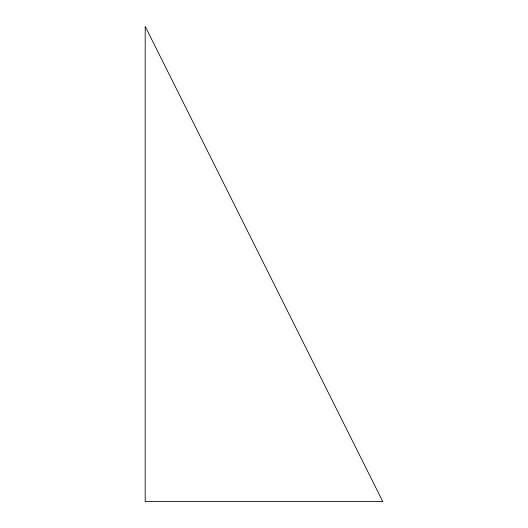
<?xml version="1.0" encoding="UTF-8"?>
<svg xmlns="http://www.w3.org/2000/svg" width="528" height="528" viewBox="0 0 528 528"><rect width="100%" height="100%" fill="white"/><g stroke="black" fill="none" stroke-linecap="round" stroke-linejoin="round"><path stroke-width="0.79" d="M382.8 501.6L145.2 501.6L145.2 26.4L382.8 501.6"/></g></svg>
